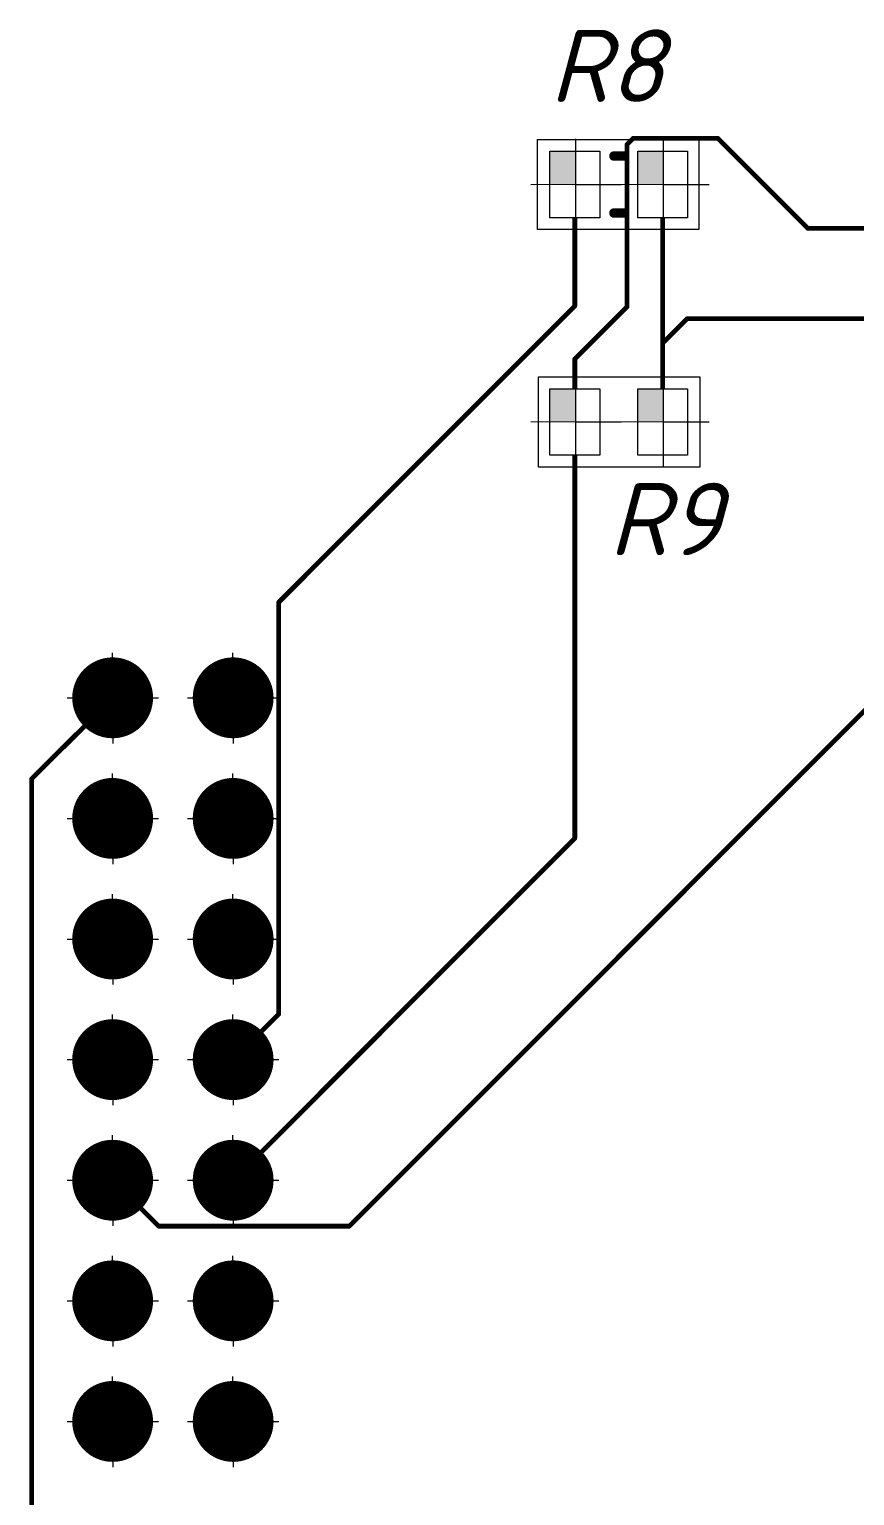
# Model space of a CAD drawing. Header units: millimetres. Extents: x -578 to 740, y 82 to 629.
# Drawn here: x 222.3 to 257.1, y 391 to 452.8 of the extents above; entities that cross this region are included whole.
import ezdxf

# ---------------------------------------------------------------- set-up
doc = ezdxf.new("R2010")
doc.units = ezdxf.units.MM
doc.header["$LTSCALE"] = 0.5
doc.layers.get('0').update_dxf_attribs({"lineweight": 60})
for name, color, linetype in [('BottomSolder', 6, 'Continuous'), ('MultiLayer', 9, 'Continuous'), ('TopOverlay', 2, 'Continuous')]:
    doc.layers.add(name, color=color, linetype=linetype)
doc.styles.get("Standard").update_dxf_attribs({"font": 'isocpeui.ttf', "width": 0.9})

# ---------------------------------------------------------------- blocks, each defined once
blk = doc.blocks.new('RC_0805__R_________31')
at = {"layer": 'TopOverlay', "const_width": 0.2}
for points in [[(-0.1, 0.6), (0.1, 0.6)], [(-0.1, -0.6), (0.1, -0.6)]]:
    blk.add_lwpolyline(points, dxfattribs=at)
at = {"layer": 'TopOverlay', "const_width": 0.1}
for points in [[(-0.15, 0.6, 1), (-0.05, 0.6, 1)], [(0.05, 0.6, 1), (0.15, 0.6, 1)], [(-0.15, -0.6, 1), (-0.05, -0.6, 1)], [(0.05, -0.6, 1), (0.15, -0.6, 1)]]:
    blk.add_lwpolyline(points, format="xyb", close=True, dxfattribs=at)

msp = doc.modelspace()

# ---------------------------------------------------------------- hatches: boundary and pattern name
at = {"lineweight": 0}
h = msp.add_hatch(color=256, dxfattribs=at)
h.dxf.hatch_style = 1
h.paths.add_polyline_path([(245.296, 447.642), (244.204, 447.642), (244.204, 446.238), (245.296, 446.243)])
h = msp.add_hatch(color=256, dxfattribs=at)
h.dxf.hatch_style = 1
h.paths.add_polyline_path([(248.996, 447.642), (247.904, 447.642), (247.904, 446.238), (248.996, 446.243)])
h = msp.add_hatch(color=256, dxfattribs=at)
h.dxf.hatch_style = 1
h.paths.add_polyline_path([(245.296, 437.642), (244.204, 437.642), (244.204, 436.238), (245.296, 436.243)])
h = msp.add_hatch(color=256, dxfattribs=at)
h.dxf.hatch_style = 1
h.paths.add_polyline_path([(248.996, 437.642), (247.904, 437.642), (247.904, 436.238), (248.996, 436.243)])
h = msp.add_hatch(color=256, dxfattribs=at)
h.dxf.hatch_style = 1
h.paths.add_polyline_path([(225.774, 426.122, 0.414214), (224.274, 424.622), (225.774, 424.622)])
h.paths.add_polyline_path([(225.774, 424.622), (224.274, 424.622, 0.414214), (225.774, 423.122)])
h = msp.add_hatch(color=256, dxfattribs=at)
h.dxf.hatch_style = 1
h.paths.add_polyline_path([(230.854, 426.122, 0.414214), (229.354, 424.622), (230.854, 424.622)])
h.paths.add_polyline_path([(230.854, 424.622), (229.354, 424.622, 0.414214), (230.854, 423.122)])
h = msp.add_hatch(color=256, dxfattribs=at)
h.dxf.hatch_style = 1
h.paths.add_polyline_path([(225.774, 421.042, 0.414214), (224.274, 419.542), (225.774, 419.542)])
h.paths.add_polyline_path([(225.774, 419.542), (224.274, 419.542, 0.414214), (225.774, 418.042)])
h = msp.add_hatch(color=256, dxfattribs=at)
h.dxf.hatch_style = 1
h.paths.add_polyline_path([(230.854, 421.042, 0.414214), (229.354, 419.542), (230.854, 419.542)])
h.paths.add_polyline_path([(230.854, 419.542), (229.354, 419.542, 0.414214), (230.854, 418.042)])
h = msp.add_hatch(color=256, dxfattribs=at)
h.dxf.hatch_style = 1
h.paths.add_polyline_path([(225.774, 415.962, 0.414214), (224.274, 414.462), (225.774, 414.462)])
h.paths.add_polyline_path([(225.774, 414.462), (224.274, 414.462, 0.414214), (225.774, 412.962)])
h = msp.add_hatch(color=256, dxfattribs=at)
h.dxf.hatch_style = 1
h.paths.add_polyline_path([(230.854, 415.962, 0.414214), (229.354, 414.462), (230.854, 414.462)])
h.paths.add_polyline_path([(230.854, 414.462), (229.354, 414.462, 0.414214), (230.854, 412.962)])
h = msp.add_hatch(color=256, dxfattribs=at)
h.dxf.hatch_style = 1
h.paths.add_polyline_path([(225.774, 410.882, 0.414214), (224.274, 409.382), (225.774, 409.382)])
h.paths.add_polyline_path([(225.774, 409.382), (224.274, 409.382, 0.414214), (225.774, 407.882)])
h = msp.add_hatch(color=256, dxfattribs=at)
h.dxf.hatch_style = 1
h.paths.add_polyline_path([(230.854, 410.882, 0.414214), (229.354, 409.382), (230.854, 409.382)])
h.paths.add_polyline_path([(230.854, 409.382), (229.354, 409.382, 0.414214), (230.854, 407.882)])
h = msp.add_hatch(color=256, dxfattribs=at)
h.dxf.hatch_style = 1
h.paths.add_polyline_path([(225.774, 405.802, 0.414214), (224.274, 404.302), (225.774, 404.302)])
h.paths.add_polyline_path([(225.774, 404.302), (224.274, 404.302, 0.414214), (225.774, 402.802)])
h = msp.add_hatch(color=256, dxfattribs=at)
h.dxf.hatch_style = 1
h.paths.add_polyline_path([(230.854, 405.802, 0.414214), (229.354, 404.302), (230.854, 404.302)])
h.paths.add_polyline_path([(230.854, 404.302), (229.354, 404.302, 0.414214), (230.854, 402.802)])
h = msp.add_hatch(color=256, dxfattribs=at)
h.dxf.hatch_style = 1
h.paths.add_polyline_path([(225.774, 400.722, 0.414214), (224.274, 399.222), (225.774, 399.222)])
h.paths.add_polyline_path([(225.774, 399.222), (224.274, 399.222, 0.414214), (225.774, 397.722)])
h = msp.add_hatch(color=256, dxfattribs=at)
h.dxf.hatch_style = 1
h.paths.add_polyline_path([(230.854, 400.722, 0.414214), (229.354, 399.222), (230.854, 399.222)])
h.paths.add_polyline_path([(230.854, 399.222), (229.354, 399.222, 0.414214), (230.854, 397.722)])
h = msp.add_hatch(color=256, dxfattribs=at)
h.dxf.hatch_style = 1
h.paths.add_polyline_path([(225.774, 395.642, 0.414214), (224.274, 394.142), (225.774, 394.142)])
h.paths.add_polyline_path([(225.774, 394.142), (224.274, 394.142, 0.414214), (225.774, 392.642)])
h = msp.add_hatch(color=256, dxfattribs=at)
h.dxf.hatch_style = 1
h.paths.add_polyline_path([(230.854, 395.642, 0.414214), (229.354, 394.142), (230.854, 394.142)])
h.paths.add_polyline_path([(230.854, 394.142), (229.354, 394.142, 0.414214), (230.854, 392.642)])

# ---------------------------------------------------------------- linework, layer by layer
for p, q in [((245.296, 444.32), (245.296, 448.174)), ((248.996, 444.32), (248.996, 448.174)), ((245.296, 446.243), (243.401, 446.234)), ((245.296, 446.243), (247.215, 446.247)), ((248.996, 446.243), (247.101, 446.234)), ((248.996, 446.243), (250.916, 446.247)), ((245.296, 434.32), (245.296, 438.174)), ((248.996, 434.32), (248.996, 438.174)), ((245.296, 436.243), (243.401, 436.234)), ((245.296, 436.243), (247.215, 436.247)), ((248.996, 436.243), (247.101, 436.234)), ((248.996, 436.243), (250.916, 436.247)), ((225.774, 424.622), (225.764, 426.517)), ((230.854, 424.622), (230.844, 426.517)), ((223.851, 424.622), (227.705, 424.622)), ((225.774, 424.622), (225.778, 422.702)), ((228.931, 424.622), (232.785, 424.622)), ((230.854, 424.622), (230.858, 422.702)), ((225.774, 419.542), (225.764, 421.437)), ((230.854, 419.542), (230.844, 421.437)), ((223.851, 419.542), (227.705, 419.542)), ((225.774, 419.542), (225.778, 417.622)), ((228.931, 419.542), (232.785, 419.542)), ((230.854, 419.542), (230.858, 417.622)), ((225.774, 414.462), (225.764, 416.357)), ((230.854, 414.462), (230.844, 416.357)), ((223.851, 414.462), (227.705, 414.462)), ((225.774, 414.462), (225.778, 412.542)), ((228.931, 414.462), (232.785, 414.462)), ((230.854, 414.462), (230.858, 412.542)), ((225.774, 409.382), (225.764, 411.277)), ((230.854, 409.382), (230.844, 411.277)), ((223.851, 409.382), (227.705, 409.382)), ((225.774, 409.382), (225.778, 407.462)), ((228.931, 409.382), (232.785, 409.382)), ((230.854, 409.382), (230.858, 407.462)), ((225.774, 404.302), (225.764, 406.197)), ((230.854, 404.302), (230.844, 406.197)), ((223.851, 404.302), (227.705, 404.302)), ((225.774, 404.302), (225.778, 402.382)), ((228.931, 404.302), (232.785, 404.302)), ((230.854, 404.302), (230.858, 402.382)), ((225.774, 399.222), (225.764, 401.117)), ((230.854, 399.222), (230.844, 401.117)), ((223.851, 399.222), (227.705, 399.222)), ((225.774, 399.222), (225.778, 397.302)), ((228.931, 399.222), (232.785, 399.222)), ((230.854, 399.222), (230.858, 397.302)), ((225.774, 394.142), (225.764, 396.037)), ((230.854, 394.142), (230.844, 396.037)), ((223.851, 394.142), (227.705, 394.142)), ((225.774, 394.142), (225.778, 392.222)), ((228.931, 394.142), (232.785, 394.142)), ((230.854, 394.142), (230.858, 392.222))]:
    msp.add_line(p, q, dxfattribs=at)
at = {"lineweight": 15}
for points in [[(243.679, 448.142), (250.479, 448.142), (250.479, 444.342), (243.679, 444.342)], [(243.729, 438.142), (250.529, 438.142), (250.529, 434.342), (243.729, 434.342)]]:
    msp.add_lwpolyline(points, close=True, dxfattribs=at)
at = {"lineweight": 0, "const_width": 0.2}
for points in [[(247.457, 447.934), (247.711, 448.188)], [(247.457, 441.094), (247.457, 447.934)], [(247.711, 448.188), (251.281, 448.188)], [(251.281, 448.188), (255.077, 444.392)], [(245.254, 441.127), (245.254, 444.842)], [(248.954, 439.552), (248.954, 444.842)], [(255.077, 444.392), (258.404, 444.392)], [(232.776, 428.648), (245.254, 441.127)], [(245.254, 438.891), (247.457, 441.094)], [(248.954, 439.552), (249.994, 440.592)], [(249.994, 440.592), (258.404, 440.592)], [(248.954, 437.642), (248.954, 439.552)], [(245.254, 437.642), (245.254, 438.891)], [(245.254, 418.702), (245.254, 434.842)], [(232.776, 411.303), (232.776, 428.648)], [(235.751, 402.366), (261.304, 427.919)], [(222.362, 421.209), (225.548, 424.382)], [(222.362, 346.754), (222.362, 421.209)], [(231.915, 405.362), (245.254, 418.702)], [(231.915, 410.442), (232.776, 411.303)], [(226.835, 403.241), (227.71, 402.366)], [(227.71, 402.366), (235.751, 402.366)]]:
    msp.add_lwpolyline(points, dxfattribs=at)
at = {"lineweight": 0, "const_width": 0.1}
for points in [[(247.407, 447.934, 1), (247.507, 447.934, 1)], [(247.407, 447.934, 1), (247.507, 447.934, 1)], [(247.661, 448.188, 1), (247.761, 448.188, 1)], [(247.661, 448.188, 1), (247.761, 448.188, 1)], [(251.231, 448.188, 1), (251.331, 448.188, 1)], [(251.231, 448.188, 1), (251.331, 448.188, 1)], [(255.027, 444.392, 1), (255.127, 444.392, 1)], [(255.027, 444.392, 1), (255.127, 444.392, 1)], [(245.204, 441.127, 1), (245.304, 441.127, 1)], [(245.204, 441.127, 1), (245.304, 441.127, 1)], [(247.407, 441.094, 1), (247.507, 441.094, 1)], [(247.407, 441.094, 1), (247.507, 441.094, 1)], [(249.944, 440.592, 1), (250.044, 440.592, 1)], [(249.944, 440.592, 1), (250.044, 440.592, 1)], [(248.904, 439.552, 1), (249.004, 439.552, 1)], [(248.904, 439.552, 1), (249.004, 439.552, 1)], [(248.904, 439.552, 1), (249.004, 439.552, 1)], [(245.204, 438.891, 1), (245.304, 438.891, 1)], [(245.204, 438.891, 1), (245.304, 438.891, 1)], [(232.726, 428.648, 1), (232.826, 428.648, 1)], [(232.726, 428.648, 1), (232.826, 428.648, 1)], [(222.312, 421.209, 1), (222.412, 421.209, 1)], [(222.312, 421.209, 1), (222.412, 421.209, 1)], [(245.204, 418.702, 1), (245.304, 418.702, 1)], [(245.204, 418.702, 1), (245.304, 418.702, 1)], [(232.726, 411.303, 1), (232.826, 411.303, 1)], [(232.726, 411.303, 1), (232.826, 411.303, 1)], [(227.66, 402.366, 1), (227.76, 402.366, 1)], [(227.66, 402.366, 1), (227.76, 402.366, 1)], [(235.701, 402.366, 1), (235.801, 402.366, 1)], [(235.701, 402.366, 1), (235.801, 402.366, 1)]]:
    msp.add_lwpolyline(points, format="xyb", close=True, dxfattribs=at)
at = {"lineweight": 0}
for points in [[(244.204, 444.842), (244.204, 447.642), (246.304, 447.642), (246.304, 444.842)], [(247.904, 444.842), (247.904, 447.642), (250.004, 447.642), (250.004, 444.842)], [(244.204, 434.842), (244.204, 437.642), (246.304, 437.642), (246.304, 434.842)], [(247.904, 434.842), (247.904, 437.642), (250.004, 437.642), (250.004, 434.842)]]:
    msp.add_lwpolyline(points, close=True, dxfattribs=at)
for centre in [(225.774, 424.622), (230.854, 424.622), (225.774, 419.542), (230.854, 419.542), (225.774, 414.462), (230.854, 414.462), (225.774, 409.382), (230.854, 409.382), (225.774, 404.302), (230.854, 404.302), (225.774, 399.222), (230.854, 399.222), (225.774, 394.142), (230.854, 394.142)]:
    msp.add_circle(centre, 1.5, dxfattribs=at)
at = {"layer": 'BottomSolder', "const_width": 1.703}
for points in [[(224.922, 424.622, 1), (226.626, 424.622, 1)], [(230.002, 424.622, 1), (231.706, 424.622, 1)], [(224.922, 419.542, 1), (226.626, 419.542, 1)], [(230.002, 419.542, 1), (231.706, 419.542, 1)], [(224.922, 414.462, 1), (226.626, 414.462, 1)], [(230.002, 414.462, 1), (231.706, 414.462, 1)], [(224.922, 409.382, 1), (226.626, 409.382, 1)], [(230.002, 409.382, 1), (231.706, 409.382, 1)], [(224.922, 404.302, 1), (226.626, 404.302, 1)], [(230.002, 404.302, 1), (231.706, 404.302, 1)], [(224.922, 399.222, 1), (226.626, 399.222, 1)], [(230.002, 399.222, 1), (231.706, 399.222, 1)], [(224.922, 394.142, 1), (226.626, 394.142, 1)], [(230.002, 394.142, 1), (231.706, 394.142, 1)]]:
    msp.add_lwpolyline(points, format="xyb", close=True, dxfattribs=at)
at = {"layer": 'MultiLayer', "const_width": 1.5}
for points in [[(225.024, 424.622, 1), (226.524, 424.622, 1)], [(230.104, 424.622, 1), (231.604, 424.622, 1)], [(225.024, 419.542, 1), (226.524, 419.542, 1)], [(230.104, 419.542, 1), (231.604, 419.542, 1)], [(225.024, 414.462, 1), (226.524, 414.462, 1)], [(230.104, 414.462, 1), (231.604, 414.462, 1)], [(225.024, 409.382, 1), (226.524, 409.382, 1)], [(230.104, 409.382, 1), (231.604, 409.382, 1)], [(225.024, 404.302, 1), (226.524, 404.302, 1)], [(230.104, 404.302, 1), (231.604, 404.302, 1)], [(225.024, 399.222, 1), (226.524, 399.222, 1)], [(230.104, 399.222, 1), (231.604, 399.222, 1)], [(225.024, 394.142, 1), (226.524, 394.142, 1)], [(230.104, 394.142, 1), (231.604, 394.142, 1)]]:
    msp.add_lwpolyline(points, format="xyb", close=True, dxfattribs=at)

# ---------------------------------------------------------------- block references
at = {"lineweight": 0, "xscale": 2, "yscale": 2, "zscale": 2}
msp.add_blockref('RC_0805__R_________31', (247.104, 446.242), dxfattribs=at)

# ---------------------------------------------------------------- texts
at = {"lineweight": 0}
for s, p in [('R8', (244.183, 449.722)), ('R9', (246.671, 430.631))]:
    msp.add_text(s, height=3.048, dxfattribs=at).set_placement(p)

doc.saveas('drawing.dxf')
